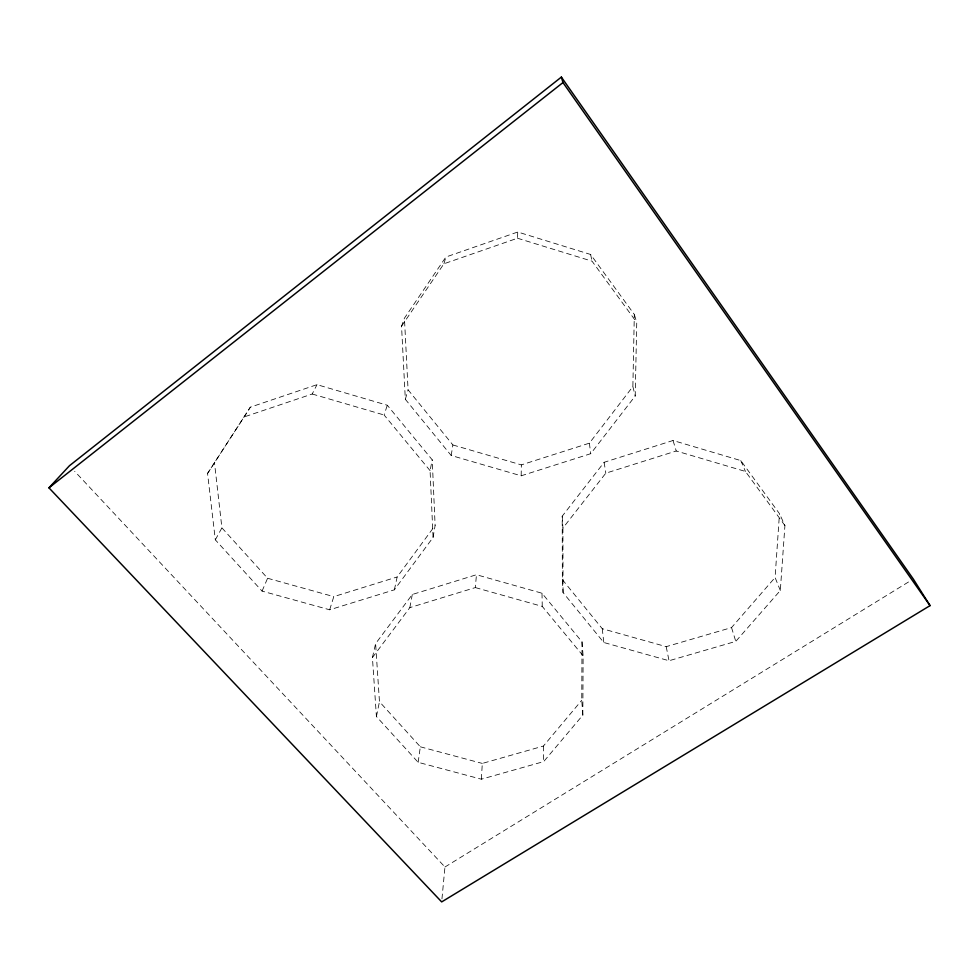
<?xml version="1.0" encoding="UTF-8"?>
<svg xmlns="http://www.w3.org/2000/svg" width="979" height="979" viewBox="0 0 979 979"><rect width="100%" height="100%" fill="white"/><g stroke="black" fill="none" stroke-linecap="round" stroke-linejoin="round"><path stroke-width="0.73" stroke-dasharray="4.89 3.67" d="M582.823 715.147L581.759 700.266L582.015 641.857L541.999 593.225L476.455 574.734L412.306 594.473L375.606 643.607L372.424 657.545L376.413 716.53L418.155 762.323L481.362 779.198L543.663 761.613L582.823 715.147L583.117 655.832L582.015 641.857M521.171 475.806L521.354 464.89L589.382 443.169L632.875 386.558L634.319 314.443L590.606 254.467L517.756 232.011L445.898 257.012L404.437 318.175L401.549 326.215L405.33 399.297L451.197 455.492L521.171 475.806L590.716 453.693L635.212 396.018L636.742 322.446L634.319 314.443M401.549 326.215L443.928 263.779L517.487 238.227L517.756 232.011M481.362 779.198L482.304 763.424L543.394 746.071L581.759 700.266M780.324 590.496L775.087 577.512L779.48 513.694L740.773 460.571L673.038 440.501L604.141 462.296L562.215 516.178L562.362 579.629L563.06 592.576L603.786 642.493L669.036 660.739L735.78 641.38L780.324 590.496L784.925 525.552L779.48 513.694M372.424 657.545L409.834 607.629L475.329 587.584L476.455 574.734M441.957 898.869L444.955 867.015L74.673 471.303M418.155 762.323L420.334 746.806L379.46 701.698L375.606 643.607M451.197 455.492L452.885 444.968L408.072 389.826L404.437 318.175M433.073 537.447L435.117 525.454L432.228 459.836L387.292 405.233L317 384.661L250.343 407.166L207.56 473.432L215.319 539.833L262.066 591.108L329.678 609.795L394.366 589.823L433.073 537.447L430.075 470.63L432.228 459.836M409.834 607.629L412.306 594.473M376.413 716.53L379.46 701.698M394.366 589.823L397.168 576.961L435.117 525.454M405.33 399.297L408.072 389.826M443.928 263.779L445.898 257.012M329.678 609.795L333.79 596.627L397.168 576.961M430.075 470.63L384.098 414.998L387.292 405.233M262.066 591.108L267.597 578.259L221.915 527.865L214.474 462.626M207.56 473.432L244.101 416.944L312.203 394.011L317 384.661M215.319 539.833L221.915 527.865M244.101 416.944L250.343 407.166M563.06 592.576L562.925 528.036L605.793 473.187L676.244 451.001L745.46 471.45L784.925 525.552M562.362 579.629L602.269 628.714L666.197 646.654L731.546 627.588L775.087 577.512M444.955 867.015L910.703 580.633M420.334 746.806L482.304 763.424M267.597 578.259L333.79 596.627M475.329 587.584L542.256 606.393L583.117 655.832M312.203 394.011L384.098 414.998M452.885 444.968L521.354 464.89M517.487 238.227L592.05 261.185L636.742 322.446M740.773 460.571L745.46 471.45M731.546 627.588L735.78 641.38M673.038 440.501L676.244 451.001M632.875 386.558L635.212 396.018M590.606 254.467L592.05 261.185M666.197 646.654L669.036 660.739M604.141 462.296L605.793 473.187M589.382 443.169L590.716 453.693M602.269 628.714L603.786 642.493M562.215 516.178L562.925 528.036M541.999 593.225L542.256 606.393M543.394 746.071L543.663 761.613"/><path stroke-width="1.47" d="M48.95 487.836L69.46 465.723L561.359 77.096L913.297 579.03L930.05 605.622L441.676 901.904L48.95 487.836L562.974 82.566L561.359 77.096M562.974 82.566L930.05 605.622"/></g></svg>
